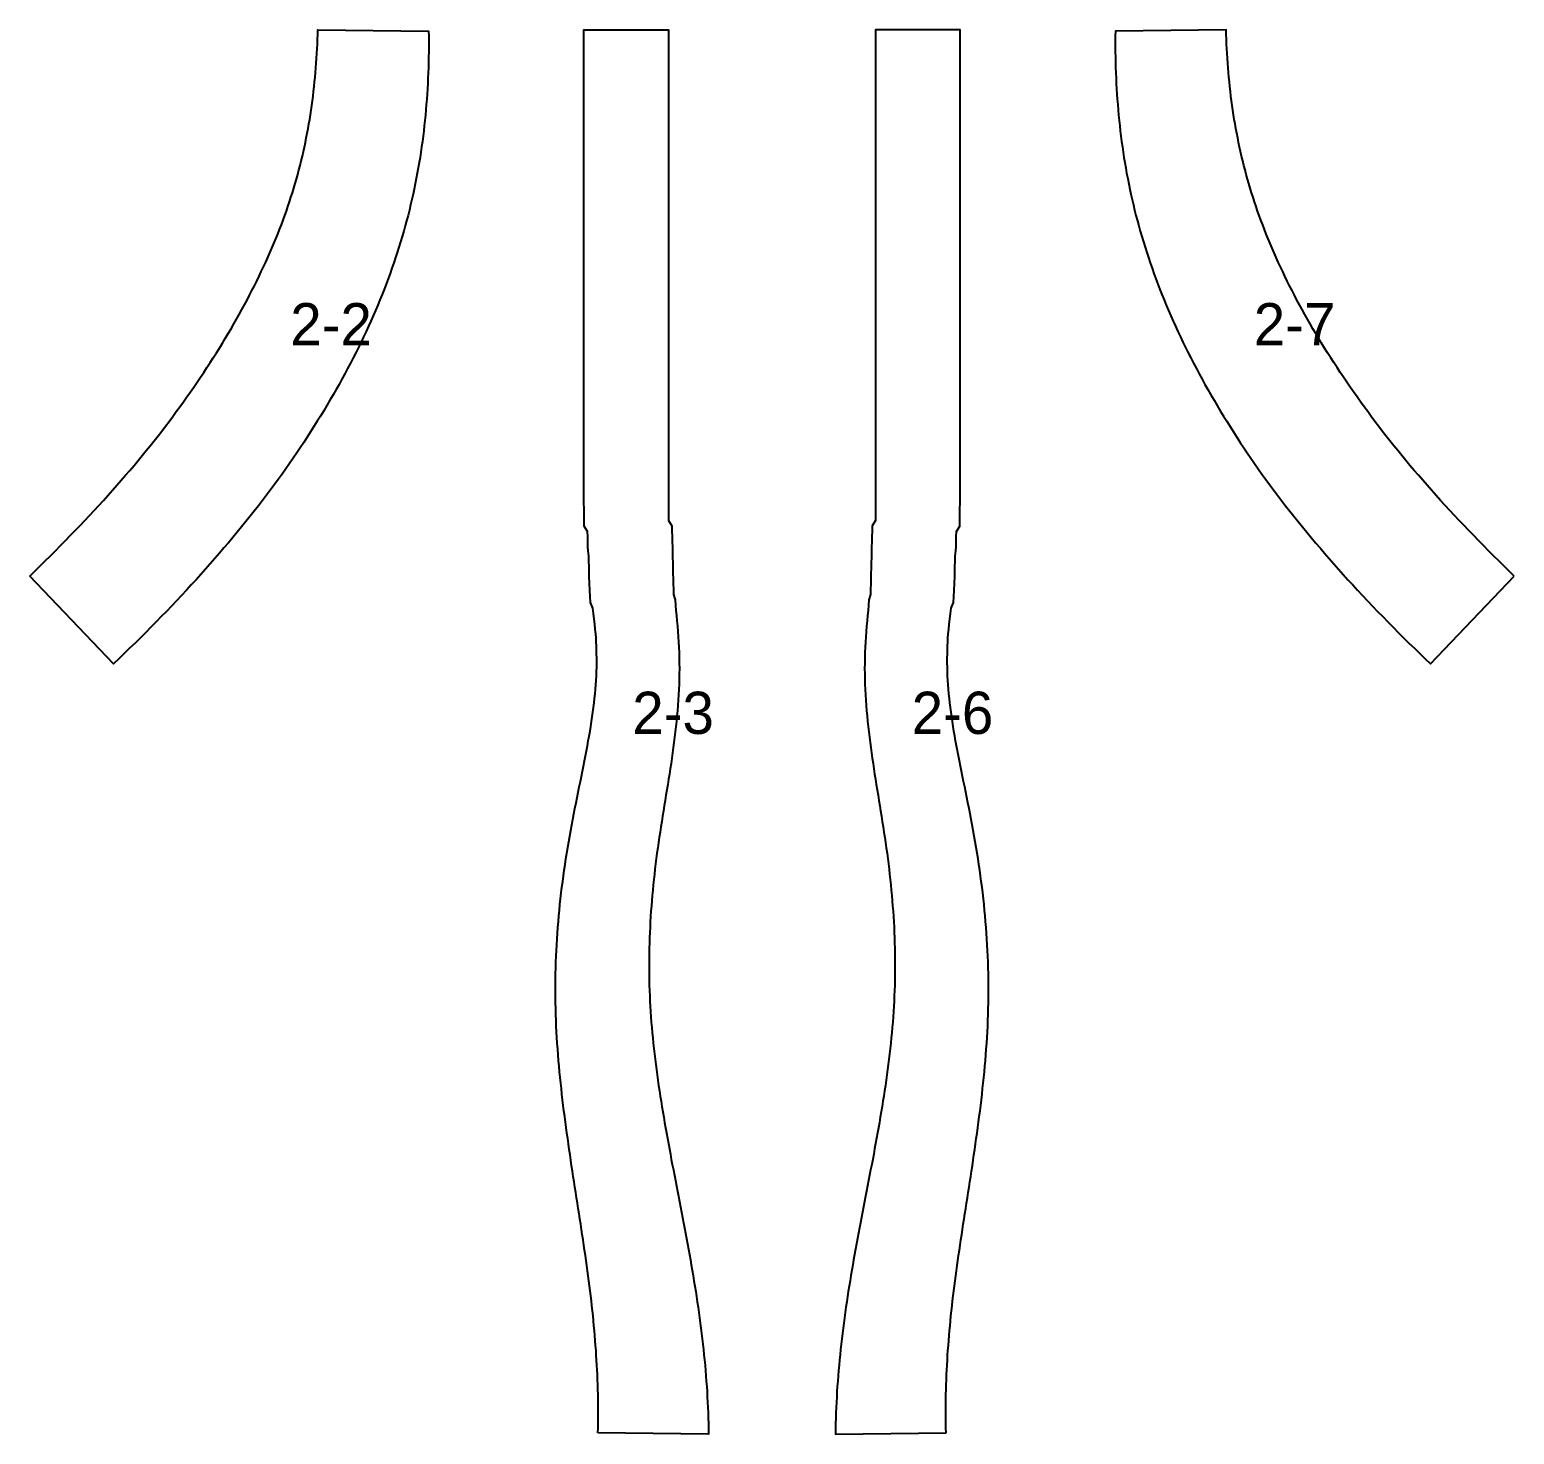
# Model space of a CAD drawing. Header units: metres. Extents: x 0 to 327, y -616 to 0.
# Drawn here: x 87 to 157.3, y -157.8 to -91.3 of the extents above; entities that cross this region are included whole.
import ezdxf

# ---------------------------------------------------------------- set-up
doc = ezdxf.new("R2010")
doc.units = ezdxf.units.M

msp = doc.modelspace()

# ---------------------------------------------------------------- linework, layer by layer
at = {"layer": 'F2_A'}
for points in [[(86.967, -117.161), (87.216, -116.919), (87.462, -116.679), (87.705, -116.438), (87.946, -116.198), (88.185, -115.958), (88.423, -115.718), (88.658, -115.479), (88.891, -115.239), (89.122, -115), (89.35, -114.762), (89.576, -114.523), (89.8, -114.285), (90.021, -114.047), (90.24, -113.809), (90.458, -113.572), (90.672, -113.335), (90.885, -113.097), (91.096, -112.86), (91.304, -112.623), (91.509, -112.387), (91.712, -112.152), (91.911, -111.917), (92.107, -111.683), (92.301, -111.451), (92.491, -111.218), (92.68, -110.986), (92.866, -110.755), (93.046, -110.523), (93.223, -110.293), (93.398, -110.062), (93.571, -109.831), (93.743, -109.6), (93.912, -109.369), (94.081, -109.138), (94.248, -108.906), (94.413, -108.673), (94.578, -108.44), (94.74, -108.207), (94.899, -107.975), (95.057, -107.744), (95.21, -107.513), (95.363, -107.282), (95.514, -107.051), (95.661, -106.821), (95.808, -106.591), (95.951, -106.361), (96.093, -106.132), (96.231, -105.903), (96.368, -105.675), (96.503, -105.447), (96.635, -105.219), (96.765, -104.992), (96.892, -104.765), (97.018, -104.538), (97.141, -104.312), (97.261, -104.086), (97.38, -103.86), (97.496, -103.635), (97.61, -103.41), (97.721, -103.186), (97.832, -102.962), (97.938, -102.738), (98.043, -102.514), (98.146, -102.292), (98.246, -102.069), (98.345, -101.847), (98.44, -101.626), (98.534, -101.405), (98.625, -101.184), (98.715, -100.964), (98.8, -100.744), (98.886, -100.525), (98.967, -100.307), (99.047, -100.089), (99.124, -99.871), (99.199, -99.654), (99.272, -99.437), (99.342, -99.22), (99.411, -99.004), (99.477, -98.788), (99.541, -98.572), (99.603, -98.356), (99.662, -98.14), (99.72, -97.924), (99.776, -97.708), (99.829, -97.491), (99.881, -97.274), (99.93, -97.058), (99.979, -96.84), (100.025, -96.622), (100.069, -96.404), (100.111, -96.186), (100.153, -95.967), (100.191, -95.747), (100.229, -95.528), (100.263, -95.308), (100.298, -95.087), (100.329, -94.866), (100.36, -94.645), (100.388, -94.424), (100.415, -94.202), (100.44, -93.979), (100.464, -93.757), (100.486, -93.534), (100.507, -93.31), (100.525, -93.086), (100.543, -92.862), (100.558, -92.638), (100.572, -92.413), (100.584, -92.187), (100.596, -91.962), (100.605, -91.736), (100.614, -91.51), (100.62, -91.283), (105.863, -91.35), (105.866, -91.579), (105.867, -91.829), (105.867, -92.079), (105.865, -92.329), (105.861, -92.579), (105.856, -92.829), (105.849, -93.079), (105.84, -93.329), (105.83, -93.579), (105.818, -93.829), (105.804, -94.079), (105.788, -94.329), (105.771, -94.579), (105.752, -94.829), (105.731, -95.079), (105.708, -95.329), (105.684, -95.579), (105.656, -95.829), (105.628, -96.079), (105.597, -96.329), (105.565, -96.579), (105.53, -96.829), (105.494, -97.079), (105.455, -97.329), (105.415, -97.579), (105.371, -97.829), (105.327, -98.079), (105.279, -98.329), (105.23, -98.579), (105.178, -98.829), (105.125, -99.079), (105.069, -99.329), (105.01, -99.579), (104.949, -99.829), (104.886, -100.079), (104.821, -100.329), (104.752, -100.579), (104.683, -100.829), (104.61, -101.079), (104.535, -101.329), (104.457, -101.579), (104.378, -101.829), (104.295, -102.079), (104.212, -102.329), (104.124, -102.579), (104.035, -102.829), (103.943, -103.079), (103.85, -103.329), (103.753, -103.579), (103.654, -103.829), (103.553, -104.079), (103.449, -104.329), (103.344, -104.579), (103.235, -104.829), (103.125, -105.079), (103.012, -105.329), (102.897, -105.579), (102.779, -105.829), (102.659, -106.079), (102.538, -106.329), (102.413, -106.579), (102.287, -106.829), (102.157, -107.079), (102.026, -107.329), (101.892, -107.579), (101.756, -107.829), (101.618, -108.079), (101.478, -108.329), (101.335, -108.579), (101.189, -108.829), (101.041, -109.079), (100.892, -109.329), (100.74, -109.579), (100.586, -109.829), (100.429, -110.079), (100.27, -110.329), (100.109, -110.579), (99.946, -110.829), (99.781, -111.079), (99.613, -111.329), (99.443, -111.579), (99.271, -111.829), (99.096, -112.079), (98.919, -112.329), (98.74, -112.579), (98.558, -112.829), (98.375, -113.079), (98.185, -113.329), (97.994, -113.579), (97.801, -113.829), (97.604, -114.079), (97.406, -114.329), (97.206, -114.579), (97.003, -114.829), (96.798, -115.079), (96.59, -115.329), (96.38, -115.579), (96.168, -115.829), (95.954, -116.079), (95.737, -116.329), (95.519, -116.579), (95.298, -116.829), (95.075, -117.079), (94.849, -117.329), (94.622, -117.579), (94.391, -117.829), (94.157, -118.079), (93.921, -118.329), (93.683, -118.579), (93.443, -118.829), (93.201, -119.079), (92.957, -119.329), (92.71, -119.579), (92.461, -119.829), (92.21, -120.079), (91.957, -120.329), (91.702, -120.579), (91.445, -120.829), (91.185, -121.079), (90.943, -121.31), (86.967, -117.161)], [(113.882, -157.737), (113.882, -157.737), (113.888, -157.51), (113.891, -157.282), (113.894, -157.054), (113.895, -156.826), (113.895, -156.598), (113.893, -156.369), (113.89, -156.14), (113.886, -155.911), (113.88, -155.681), (113.873, -155.451), (113.865, -155.22), (113.855, -154.989), (113.845, -154.758), (113.833, -154.527), (113.82, -154.295), (113.805, -154.063), (113.79, -153.831), (113.773, -153.598), (113.755, -153.365), (113.736, -153.132), (113.716, -152.899), (113.694, -152.665), (113.672, -152.431), (113.648, -152.196), (113.624, -151.961), (113.598, -151.726), (113.571, -151.489), (113.543, -151.252), (113.514, -151.015), (113.484, -150.776), (113.453, -150.537), (113.421, -150.297), (113.389, -150.056), (113.355, -149.815), (113.321, -149.572), (113.286, -149.329), (113.25, -149.085), (113.214, -148.84), (113.177, -148.595), (113.14, -148.348), (113.103, -148.102), (113.065, -147.854), (113.026, -147.605), (112.988, -147.356), (112.949, -147.106), (112.91, -146.856), (112.871, -146.605), (112.831, -146.353), (112.792, -146.1), (112.753, -145.847), (112.714, -145.593), (112.675, -145.338), (112.636, -145.082), (112.598, -144.826), (112.56, -144.57), (112.522, -144.312), (112.484, -144.054), (112.448, -143.795), (112.411, -143.535), (112.376, -143.275), (112.341, -143.014), (112.307, -142.752), (112.273, -142.49), (112.241, -142.227), (112.209, -141.963), (112.178, -141.699), (112.148, -141.433), (112.12, -141.167), (112.093, -140.901), (112.067, -140.633), (112.041, -140.365), (112.018, -140.097), (111.996, -139.827), (111.976, -139.557), (111.956, -139.286), (111.939, -139.014), (111.923, -138.741), (111.91, -138.468), (111.897, -138.194), (111.887, -137.919), (111.879, -137.644), (111.873, -137.369), (111.869, -137.093), (111.867, -136.817), (111.867, -136.541), (111.87, -136.265), (111.874, -135.99), (111.881, -135.714), (111.89, -135.439), (111.901, -135.164), (111.913, -134.89), (111.928, -134.616), (111.944, -134.342), (111.964, -134.069), (111.984, -133.796), (112.006, -133.523), (112.03, -133.251), (112.056, -132.979), (112.084, -132.708), (112.114, -132.437), (112.144, -132.166), (112.178, -131.895), (112.212, -131.625), (112.248, -131.355), (112.286, -131.085), (112.325, -130.816), (112.366, -130.546), (112.408, -130.278), (112.452, -130.009), (112.497, -129.742), (112.544, -129.475), (112.592, -129.209), (112.64, -128.945), (112.691, -128.682), (112.741, -128.421), (112.792, -128.161), (112.844, -127.903), (112.896, -127.647), (112.947, -127.393), (112.999, -127.141), (113.05, -126.892), (113.1, -126.644), (113.15, -126.399), (113.199, -126.155), (113.247, -125.914), (113.293, -125.675), (113.339, -125.437), (113.383, -125.202), (113.426, -124.968), (113.467, -124.736), (113.506, -124.507), (113.543, -124.279), (113.579, -124.053), (113.612, -123.828), (113.643, -123.606), (113.672, -123.385), (113.699, -123.167), (113.723, -122.95), (113.745, -122.735), (113.764, -122.522), (113.781, -122.31), (113.795, -122.1), (113.806, -121.89), (113.815, -121.682), (113.821, -121.475), (113.823, -121.268), (113.824, -121.061), (113.82, -120.828), (113.815, -120.622), (113.809, -120.46), (113.801, -120.284), (113.79, -120.092), (113.776, -119.887), (113.757, -119.668), (113.734, -119.436), (113.705, -119.193), (113.672, -118.939), (113.635, -118.675), (113.523, -118.403), (113.511, -118.123), (113.5, -117.837), (113.484, -117.494), (113.472, -117.18), (113.465, -116.948), (113.458, -116.707), (113.45, -116.46), (113.442, -116.211), (113.416, -115.962), (113.41, -115.756), (113.405, -115.553), (113.396, -115.306), (113.387, -115.052), (113.235, -114.79), (113.233, -114.523), (113.23, -114.25), (113.227, -113.971), (113.219, -113.688), (113.217, -113.398), (113.216, -113.104), (113.215, -112.806), (113.215, -112.503), (113.216, -112.197), (113.216, -111.976), (113.215, -111.783), (113.215, -111.533), (113.215, -111.283), (113.215, -111.033), (113.215, -110.783), (113.215, -110.533), (113.215, -110.283), (113.215, -110.033), (113.215, -109.783), (113.215, -109.533), (113.215, -109.283), (113.215, -109.033), (113.215, -108.783), (113.215, -108.533), (113.215, -108.283), (113.215, -108.033), (113.215, -107.783), (113.215, -107.533), (113.215, -107.283), (113.215, -107.033), (113.215, -106.783), (113.215, -106.533), (113.215, -106.283), (113.215, -106.033), (113.215, -105.783), (113.215, -105.533), (113.215, -105.283), (113.215, -105.033), (113.215, -104.783), (113.215, -104.533), (113.215, -104.283), (113.215, -104.033), (113.215, -103.783), (113.215, -103.533), (113.215, -103.283), (113.215, -103.033), (113.215, -102.783), (113.215, -102.533), (113.215, -102.283), (113.215, -102.033), (113.215, -101.783), (113.215, -101.533), (113.215, -101.283), (113.215, -101.033), (113.215, -100.783), (113.215, -100.533), (113.215, -100.283), (113.215, -100.033), (113.215, -99.783), (113.215, -99.533), (113.215, -99.283), (113.215, -99.033), (113.215, -98.783), (113.215, -98.533), (113.215, -98.283), (113.215, -98.033), (113.215, -97.783), (113.215, -97.533), (113.215, -97.283), (113.215, -97.033), (113.215, -96.783), (113.215, -96.533), (113.215, -96.283), (113.215, -96.033), (113.215, -95.783), (113.215, -95.533), (113.215, -95.283), (113.215, -95.033), (113.215, -94.783), (113.215, -94.533), (113.215, -94.283), (113.215, -94.033), (113.215, -93.783), (113.215, -93.533), (113.215, -93.283), (113.215, -93.033), (113.215, -92.783), (113.215, -92.533), (113.215, -92.283), (113.215, -92.033), (113.215, -91.783), (113.215, -91.533), (113.215, -91.283), (116.514, -91.283), (116.514, -91.283), (117.228, -91.283), (117.228, -91.533), (117.228, -91.783), (117.228, -92.033), (117.228, -92.283), (117.228, -92.533), (117.228, -92.783), (117.228, -93.033), (117.228, -93.283), (117.228, -93.533), (117.228, -93.783), (117.228, -94.033), (117.228, -94.283), (117.228, -94.533), (117.228, -94.783), (117.228, -95.033), (117.228, -95.283), (117.228, -95.533), (117.228, -95.783), (117.228, -96.033), (117.228, -96.283), (117.228, -96.533), (117.228, -96.783), (117.228, -97.033), (117.228, -97.283), (117.228, -97.533), (117.228, -97.783), (117.228, -98.033), (117.228, -98.283), (117.228, -98.533), (117.228, -98.783), (117.228, -99.033), (117.228, -99.283), (117.228, -99.533), (117.228, -99.783), (117.228, -100.033), (117.228, -100.283), (117.228, -100.533), (117.228, -100.783), (117.228, -101.033), (117.228, -101.283), (117.228, -101.533), (117.228, -101.783), (117.228, -102.033), (117.228, -102.283), (117.228, -102.533), (117.228, -102.783), (117.228, -103.033), (117.228, -103.283), (117.228, -103.533), (117.228, -103.783), (117.228, -104.033), (117.228, -104.283), (117.228, -104.533), (117.228, -104.783), (117.228, -105.033), (117.228, -105.283), (117.228, -105.533), (117.228, -105.783), (117.228, -106.033), (117.228, -106.283), (117.228, -106.533), (117.228, -106.783), (117.228, -107.033), (117.228, -107.283), (117.228, -107.533), (117.228, -107.783), (117.228, -108.033), (117.228, -108.283), (117.228, -108.533), (117.228, -108.783), (117.228, -109.033), (117.228, -109.283), (117.228, -109.533), (117.228, -109.783), (117.228, -110.033), (117.228, -110.283), (117.228, -110.533), (117.228, -110.783), (117.228, -111.033), (117.228, -111.283), (117.228, -111.533), (117.228, -111.783), (117.228, -112.033), (117.228, -112.283), (117.228, -112.533), (117.228, -112.783), (117.228, -113.033), (117.228, -113.283), (117.228, -113.533), (117.228, -113.783), (117.228, -114.033), (117.228, -114.283), (117.228, -114.533), (117.382, -114.783), (117.388, -115.033), (117.394, -115.283), (117.4, -115.533), (117.406, -115.783), (117.412, -116.033), (117.418, -116.283), (117.424, -116.533), (117.43, -116.783), (117.436, -117.033), (117.442, -117.283), (117.448, -117.533), (117.454, -117.783), (117.46, -118.033), (117.532, -118.283), (117.556, -118.533), (117.578, -118.783), (117.598, -119.033), (117.616, -119.283), (117.649, -119.533), (117.67, -119.783), (117.688, -120.033), (117.703, -120.283), (117.716, -120.533), (117.725, -120.783), (117.732, -121.033), (117.735, -121.283), (117.737, -121.533), (117.734, -121.783), (117.73, -122.033), (117.722, -122.283), (117.712, -122.533), (117.699, -122.783), (117.684, -123.033), (117.666, -123.283), (117.646, -123.533), (117.623, -123.783), (117.599, -124.033), (117.573, -124.283), (117.544, -124.533), (117.514, -124.783), (117.482, -125.033), (117.449, -125.283), (117.414, -125.533), (117.379, -125.783), (117.342, -126.033), (117.304, -126.283), (117.265, -126.533), (117.225, -126.783), (117.185, -127.033), (117.145, -127.283), (117.104, -127.533), (117.063, -127.783), (117.022, -128.033), (116.981, -128.283), (116.941, -128.533), (116.901, -128.783), (116.862, -129.033), (116.823, -129.283), (116.785, -129.533), (116.749, -129.783), (116.713, -130.033), (116.678, -130.283), (116.645, -130.533), (116.613, -130.783), (116.582, -131.033), (116.553, -131.283), (116.525, -131.533), (116.499, -131.783), (116.474, -132.033), (116.451, -132.283), (116.429, -132.533), (116.41, -132.783), (116.391, -133.033), (116.375, -133.283), (116.36, -133.533), (116.347, -133.783), (116.335, -134.033), (116.325, -134.283), (116.316, -134.533), (116.31, -134.783), (116.305, -135.033), (116.302, -135.283), (116.301, -135.533), (116.302, -135.783), (116.304, -136.033), (116.308, -136.283), (116.314, -136.533), (116.323, -136.783), (116.332, -137.033), (116.344, -137.283), (116.357, -137.533), (116.373, -137.783), (116.39, -138.033), (116.409, -138.283), (116.429, -138.533), (116.452, -138.783), (116.475, -139.033), (116.501, -139.283), (116.527, -139.533), (116.556, -139.783), (116.586, -140.033), (116.617, -140.283), (116.65, -140.533), (116.684, -140.783), (116.719, -141.033), (116.755, -141.283), (116.793, -141.533), (116.831, -141.783), (116.871, -142.033), (116.911, -142.283), (116.953, -142.533), (116.995, -142.783), (117.038, -143.033), (117.082, -143.283), (117.126, -143.533), (117.171, -143.783), (117.217, -144.033), (117.263, -144.283), (117.31, -144.533), (117.357, -144.783), (117.404, -145.033), (117.452, -145.283), (117.5, -145.533), (117.548, -145.783), (117.596, -146.033), (117.645, -146.283), (117.693, -146.533), (117.742, -146.783), (117.79, -147.033), (117.838, -147.283), (117.886, -147.533), (117.934, -147.783), (117.982, -148.033), (118.029, -148.283), (118.076, -148.533), (118.122, -148.783), (118.168, -149.033), (118.213, -149.283), (118.258, -149.533), (118.302, -149.783), (118.346, -150.033), (118.388, -150.283), (118.43, -150.533), (118.471, -150.783), (118.511, -151.033), (118.55, -151.283), (118.588, -151.533), (118.624, -151.783), (118.66, -152.033), (118.695, -152.283), (118.728, -152.533), (118.76, -152.783), (118.792, -153.033), (118.821, -153.283), (118.85, -153.533), (118.877, -153.783), (118.904, -154.033), (118.928, -154.283), (118.952, -154.533), (118.973, -154.783), (118.994, -155.033), (119.013, -155.283), (119.031, -155.533), (119.047, -155.783), (119.062, -156.033), (119.075, -156.283), (119.088, -156.533), (119.098, -156.783), (119.107, -157.033), (119.114, -157.283), (119.121, -157.533), (119.125, -157.783), (119.125, -157.804), (113.882, -157.737)], [(130.368, -157.737), (130.368, -157.737), (130.362, -157.51), (130.359, -157.282), (130.356, -157.054), (130.355, -156.826), (130.355, -156.598), (130.357, -156.369), (130.36, -156.14), (130.365, -155.911), (130.37, -155.681), (130.377, -155.451), (130.385, -155.22), (130.395, -154.989), (130.405, -154.758), (130.417, -154.527), (130.43, -154.295), (130.445, -154.063), (130.46, -153.831), (130.477, -153.598), (130.495, -153.365), (130.514, -153.132), (130.534, -152.899), (130.556, -152.665), (130.578, -152.431), (130.602, -152.196), (130.626, -151.961), (130.652, -151.726), (130.679, -151.489), (130.707, -151.252), (130.736, -151.015), (130.766, -150.776), (130.797, -150.537), (130.829, -150.297), (130.862, -150.056), (130.895, -149.815), (130.929, -149.572), (130.964, -149.329), (131, -149.085), (131.036, -148.84), (131.073, -148.595), (131.11, -148.348), (131.148, -148.102), (131.186, -147.854), (131.224, -147.605), (131.263, -147.356), (131.301, -147.106), (131.34, -146.856), (131.38, -146.605), (131.419, -146.353), (131.458, -146.1), (131.497, -145.847), (131.536, -145.593), (131.575, -145.338), (131.614, -145.082), (131.652, -144.826), (131.691, -144.57), (131.728, -144.312), (131.766, -144.054), (131.802, -143.795), (131.839, -143.535), (131.874, -143.275), (131.909, -143.014), (131.943, -142.752), (131.977, -142.49), (132.009, -142.227), (132.041, -141.963), (132.072, -141.699), (132.102, -141.433), (132.13, -141.167), (132.158, -140.901), (132.184, -140.633), (132.209, -140.365), (132.232, -140.097), (132.254, -139.827), (132.275, -139.557), (132.294, -139.286), (132.311, -139.014), (132.327, -138.741), (132.341, -138.468), (132.353, -138.194), (132.363, -137.919), (132.371, -137.644), (132.377, -137.369), (132.382, -137.093), (132.383, -136.817), (132.383, -136.541), (132.38, -136.265), (132.376, -135.99), (132.369, -135.714), (132.361, -135.439), (132.349, -135.164), (132.337, -134.89), (132.322, -134.616), (132.306, -134.342), (132.287, -134.069), (132.267, -133.796), (132.244, -133.523), (132.22, -133.251), (132.194, -132.979), (132.167, -132.708), (132.137, -132.437), (132.106, -132.166), (132.073, -131.895), (132.039, -131.625), (132.002, -131.355), (131.965, -131.085), (131.925, -130.816), (131.884, -130.546), (131.842, -130.278), (131.798, -130.009), (131.753, -129.742), (131.707, -129.475), (131.658, -129.209), (131.61, -128.945), (131.56, -128.682), (131.509, -128.421), (131.458, -128.161), (131.406, -127.903), (131.355, -127.647), (131.303, -127.393), (131.252, -127.141), (131.201, -126.892), (131.15, -126.644), (131.1, -126.399), (131.051, -126.155), (131.003, -125.914), (130.957, -125.675), (130.911, -125.437), (130.867, -125.202), (130.824, -124.968), (130.783, -124.736), (130.744, -124.507), (130.707, -124.279), (130.671, -124.053), (130.638, -123.828), (130.607, -123.606), (130.578, -123.385), (130.551, -123.167), (130.527, -122.95), (130.505, -122.735), (130.486, -122.522), (130.469, -122.31), (130.455, -122.1), (130.444, -121.89), (130.436, -121.682), (130.43, -121.475), (130.427, -121.268), (130.427, -121.061), (130.43, -120.828), (130.435, -120.622), (130.441, -120.46), (130.449, -120.284), (130.46, -120.092), (130.475, -119.887), (130.493, -119.668), (130.517, -119.436), (130.545, -119.193), (130.578, -118.939), (130.615, -118.675), (130.728, -118.403), (130.739, -118.123), (130.751, -117.837), (130.766, -117.494), (130.778, -117.18), (130.785, -116.948), (130.792, -116.707), (130.8, -116.46), (130.808, -116.211), (130.835, -115.962), (130.841, -115.756), (130.846, -115.553), (130.854, -115.306), (130.863, -115.052), (131.015, -114.79), (131.018, -114.523), (131.02, -114.25), (131.023, -113.971), (131.031, -113.688), (131.033, -113.398), (131.034, -113.104), (131.035, -112.806), (131.035, -112.503), (131.034, -112.197), (131.035, -111.976), (131.035, -111.783), (131.035, -111.533), (131.035, -111.283), (131.035, -111.033), (131.035, -110.783), (131.035, -110.533), (131.035, -110.283), (131.035, -110.033), (131.035, -109.783), (131.035, -109.533), (131.035, -109.283), (131.035, -109.033), (131.035, -108.783), (131.035, -108.533), (131.035, -108.283), (131.035, -108.033), (131.035, -107.783), (131.035, -107.533), (131.035, -107.283), (131.035, -107.033), (131.035, -106.783), (131.035, -106.533), (131.035, -106.283), (131.035, -106.033), (131.035, -105.783), (131.035, -105.533), (131.035, -105.283), (131.035, -105.033), (131.035, -104.783), (131.035, -104.533), (131.035, -104.283), (131.035, -104.033), (131.035, -103.783), (131.035, -103.533), (131.035, -103.283), (131.035, -103.033), (131.035, -102.783), (131.035, -102.533), (131.035, -102.283), (131.035, -102.033), (131.035, -101.783), (131.035, -101.533), (131.035, -101.283), (131.035, -101.033), (131.035, -100.783), (131.035, -100.533), (131.035, -100.283), (131.035, -100.033), (131.035, -99.783), (131.035, -99.533), (131.035, -99.283), (131.035, -99.033), (131.035, -98.783), (131.035, -98.533), (131.035, -98.283), (131.035, -98.033), (131.035, -97.783), (131.035, -97.533), (131.035, -97.283), (131.035, -97.033), (131.035, -96.783), (131.035, -96.533), (131.035, -96.283), (131.035, -96.033), (131.035, -95.783), (131.035, -95.533), (131.035, -95.283), (131.035, -95.033), (131.035, -94.783), (131.035, -94.533), (131.035, -94.283), (131.035, -94.033), (131.035, -93.783), (131.035, -93.533), (131.035, -93.283), (131.035, -93.033), (131.035, -92.783), (131.035, -92.533), (131.035, -92.283), (131.035, -92.033), (131.035, -91.783), (131.035, -91.533), (131.035, -91.283), (127.736, -91.283), (127.736, -91.283), (127.023, -91.283), (127.023, -91.533), (127.023, -91.783), (127.023, -92.033), (127.023, -92.283), (127.023, -92.533), (127.023, -92.783), (127.023, -93.033), (127.023, -93.283), (127.023, -93.533), (127.023, -93.783), (127.023, -94.033), (127.023, -94.283), (127.023, -94.533), (127.023, -94.783), (127.023, -95.033), (127.023, -95.283), (127.023, -95.533), (127.023, -95.783), (127.023, -96.033), (127.023, -96.283), (127.023, -96.533), (127.023, -96.783), (127.023, -97.033), (127.023, -97.283), (127.023, -97.533), (127.023, -97.783), (127.023, -98.033), (127.023, -98.283), (127.023, -98.533), (127.023, -98.783), (127.023, -99.033), (127.023, -99.283), (127.023, -99.533), (127.023, -99.783), (127.023, -100.033), (127.023, -100.283), (127.023, -100.533), (127.023, -100.783), (127.023, -101.033), (127.023, -101.283), (127.023, -101.533), (127.023, -101.783), (127.023, -102.033), (127.023, -102.283), (127.023, -102.533), (127.023, -102.783), (127.023, -103.033), (127.023, -103.283), (127.023, -103.533), (127.023, -103.783), (127.023, -104.033), (127.023, -104.283), (127.023, -104.533), (127.023, -104.783), (127.023, -105.033), (127.023, -105.283), (127.023, -105.533), (127.023, -105.783), (127.023, -106.033), (127.023, -106.283), (127.023, -106.533), (127.023, -106.783), (127.023, -107.033), (127.023, -107.283), (127.023, -107.533), (127.023, -107.783), (127.023, -108.033), (127.023, -108.283), (127.023, -108.533), (127.023, -108.783), (127.023, -109.033), (127.023, -109.283), (127.023, -109.533), (127.023, -109.783), (127.023, -110.033), (127.023, -110.283), (127.023, -110.533), (127.023, -110.783), (127.023, -111.033), (127.023, -111.283), (127.023, -111.533), (127.023, -111.783), (127.023, -112.033), (127.023, -112.283), (127.023, -112.533), (127.023, -112.783), (127.023, -113.033), (127.023, -113.283), (127.023, -113.533), (127.023, -113.783), (127.023, -114.033), (127.023, -114.283), (127.023, -114.533), (126.869, -114.783), (126.863, -115.033), (126.857, -115.283), (126.85, -115.533), (126.844, -115.783), (126.838, -116.033), (126.832, -116.283), (126.826, -116.533), (126.82, -116.783), (126.814, -117.033), (126.808, -117.283), (126.802, -117.533), (126.796, -117.783), (126.79, -118.033), (126.718, -118.283), (126.694, -118.533), (126.672, -118.783), (126.652, -119.033), (126.634, -119.283), (126.601, -119.533), (126.581, -119.783), (126.562, -120.033), (126.547, -120.283), (126.534, -120.533), (126.525, -120.783), (126.518, -121.033), (126.515, -121.283), (126.513, -121.533), (126.516, -121.783), (126.52, -122.033), (126.528, -122.283), (126.538, -122.533), (126.551, -122.783), (126.566, -123.033), (126.584, -123.283), (126.604, -123.533), (126.627, -123.783), (126.651, -124.033), (126.678, -124.283), (126.706, -124.533), (126.736, -124.783), (126.768, -125.033), (126.801, -125.283), (126.836, -125.533), (126.872, -125.783), (126.909, -126.033), (126.947, -126.283), (126.986, -126.533), (127.025, -126.783), (127.065, -127.033), (127.106, -127.283), (127.146, -127.533), (127.187, -127.783), (127.228, -128.033), (127.269, -128.283), (127.309, -128.533), (127.349, -128.783), (127.389, -129.033), (127.427, -129.283), (127.465, -129.533), (127.502, -129.783), (127.538, -130.033), (127.572, -130.283), (127.606, -130.533), (127.637, -130.783), (127.668, -131.033), (127.697, -131.283), (127.725, -131.533), (127.751, -131.783), (127.776, -132.033), (127.799, -132.283), (127.821, -132.533), (127.84, -132.783), (127.859, -133.033), (127.875, -133.283), (127.891, -133.533), (127.904, -133.783), (127.916, -134.033), (127.925, -134.283), (127.934, -134.533), (127.94, -134.783), (127.945, -135.033), (127.948, -135.283), (127.949, -135.533), (127.949, -135.783), (127.946, -136.033), (127.942, -136.283), (127.936, -136.533), (127.928, -136.783), (127.918, -137.033), (127.906, -137.283), (127.893, -137.533), (127.877, -137.783), (127.861, -138.033), (127.841, -138.283), (127.821, -138.533), (127.799, -138.783), (127.775, -139.033), (127.749, -139.283), (127.723, -139.533), (127.694, -139.783), (127.664, -140.033), (127.633, -140.283), (127.601, -140.533), (127.566, -140.783), (127.532, -141.033), (127.495, -141.283), (127.458, -141.533), (127.419, -141.783), (127.38, -142.033), (127.339, -142.283), (127.298, -142.533), (127.255, -142.783), (127.212, -143.033), (127.168, -143.283), (127.124, -143.533), (127.079, -143.783), (127.033, -144.033), (126.987, -144.283), (126.941, -144.533), (126.894, -144.783), (126.846, -145.033), (126.798, -145.283), (126.75, -145.533), (126.702, -145.783), (126.654, -146.033), (126.606, -146.283), (126.557, -146.533), (126.509, -146.783), (126.46, -147.033), (126.412, -147.283), (126.364, -147.533), (126.316, -147.783), (126.269, -148.033), (126.221, -148.283), (126.174, -148.533), (126.128, -148.783), (126.082, -149.033), (126.037, -149.283), (125.992, -149.533), (125.948, -149.783), (125.905, -150.033), (125.862, -150.283), (125.82, -150.533), (125.779, -150.783), (125.739, -151.033), (125.701, -151.283), (125.662, -151.533), (125.626, -151.783), (125.59, -152.033), (125.555, -152.283), (125.522, -152.533), (125.49, -152.783), (125.458, -153.033), (125.429, -153.283), (125.4, -153.533), (125.373, -153.783), (125.347, -154.033), (125.322, -154.283), (125.299, -154.533), (125.277, -154.783), (125.256, -155.033), (125.237, -155.283), (125.219, -155.533), (125.203, -155.783), (125.188, -156.033), (125.175, -156.283), (125.162, -156.533), (125.152, -156.783), (125.143, -157.033), (125.136, -157.283), (125.13, -157.533), (125.125, -157.783), (125.125, -157.804), (130.368, -157.737)], [(157.283, -117.161), (157.034, -116.919), (156.788, -116.679), (156.545, -116.438), (156.305, -116.198), (156.065, -115.958), (155.827, -115.718), (155.593, -115.479), (155.359, -115.239), (155.128, -115), (154.901, -114.762), (154.674, -114.523), (154.45, -114.285), (154.229, -114.047), (154.01, -113.809), (153.793, -113.572), (153.579, -113.335), (153.366, -113.097), (153.154, -112.86), (152.946, -112.623), (152.741, -112.387), (152.538, -112.152), (152.34, -111.917), (152.143, -111.683), (151.949, -111.451), (151.759, -111.218), (151.57, -110.986), (151.384, -110.755), (151.204, -110.523), (151.027, -110.293), (150.852, -110.062), (150.679, -109.831), (150.507, -109.6), (150.338, -109.369), (150.17, -109.138), (150.002, -108.906), (149.837, -108.673), (149.672, -108.44), (149.51, -108.207), (149.351, -107.975), (149.194, -107.744), (149.04, -107.513), (148.887, -107.282), (148.737, -107.051), (148.589, -106.821), (148.442, -106.591), (148.299, -106.361), (148.158, -106.132), (148.019, -105.903), (147.882, -105.675), (147.747, -105.447), (147.615, -105.219), (147.485, -104.992), (147.358, -104.765), (147.232, -104.538), (147.11, -104.312), (146.989, -104.086), (146.87, -103.86), (146.754, -103.635), (146.64, -103.41), (146.529, -103.186), (146.419, -102.962), (146.312, -102.738), (146.207, -102.514), (146.104, -102.292), (146.004, -102.069), (145.906, -101.847), (145.81, -101.626), (145.716, -101.405), (145.625, -101.184), (145.535, -100.964), (145.45, -100.744), (145.365, -100.525), (145.284, -100.307), (145.203, -100.089), (145.127, -99.871), (145.051, -99.654), (144.979, -99.437), (144.908, -99.22), (144.84, -99.004), (144.773, -98.788), (144.709, -98.572), (144.648, -98.356), (144.588, -98.14), (144.53, -97.924), (144.475, -97.708), (144.421, -97.491), (144.369, -97.274), (144.32, -97.058), (144.271, -96.84), (144.226, -96.622), (144.181, -96.404), (144.139, -96.186), (144.098, -95.967), (144.059, -95.747), (144.022, -95.528), (143.987, -95.308), (143.953, -95.087), (143.921, -94.866), (143.89, -94.645), (143.862, -94.424), (143.835, -94.202), (143.81, -93.979), (143.786, -93.757), (143.765, -93.534), (143.744, -93.31), (143.725, -93.086), (143.708, -92.862), (143.693, -92.638), (143.678, -92.413), (143.666, -92.187), (143.654, -91.962), (143.645, -91.736), (143.636, -91.51), (143.63, -91.283), (138.387, -91.35), (138.384, -91.579), (138.383, -91.829), (138.383, -92.079), (138.385, -92.329), (138.389, -92.579), (138.394, -92.829), (138.401, -93.079), (138.41, -93.329), (138.42, -93.579), (138.432, -93.829), (138.446, -94.079), (138.462, -94.329), (138.479, -94.579), (138.498, -94.829), (138.519, -95.079), (138.542, -95.329), (138.567, -95.579), (138.594, -95.829), (138.622, -96.079), (138.653, -96.329), (138.685, -96.579), (138.72, -96.829), (138.756, -97.079), (138.795, -97.329), (138.835, -97.579), (138.879, -97.829), (138.923, -98.079), (138.971, -98.329), (139.02, -98.579), (139.072, -98.829), (139.125, -99.079), (139.182, -99.329), (139.24, -99.579), (139.301, -99.829), (139.364, -100.079), (139.429, -100.329), (139.498, -100.579), (139.568, -100.829), (139.641, -101.079), (139.715, -101.329), (139.793, -101.579), (139.872, -101.829), (139.955, -102.079), (140.038, -102.329), (140.126, -102.579), (140.215, -102.829), (140.307, -103.079), (140.401, -103.329), (140.498, -103.579), (140.596, -103.829), (140.697, -104.079), (140.801, -104.329), (140.906, -104.579), (141.015, -104.829), (141.125, -105.079), (141.238, -105.329), (141.353, -105.579), (141.471, -105.829), (141.591, -106.079), (141.713, -106.329), (141.838, -106.579), (141.964, -106.829), (142.093, -107.079), (142.224, -107.329), (142.358, -107.579), (142.494, -107.829), (142.632, -108.079), (142.773, -108.329), (142.916, -108.579), (143.061, -108.829), (143.209, -109.079), (143.358, -109.329), (143.511, -109.579), (143.664, -109.829), (143.821, -110.079), (143.98, -110.329), (144.141, -110.579), (144.304, -110.829), (144.47, -111.079), (144.638, -111.329), (144.807, -111.579), (144.98, -111.829), (145.154, -112.079), (145.331, -112.329), (145.51, -112.579), (145.692, -112.829), (145.876, -113.079), (146.065, -113.329), (146.256, -113.579), (146.449, -113.829), (146.646, -114.079), (146.844, -114.329), (147.044, -114.579), (147.248, -114.829), (147.453, -115.079), (147.66, -115.329), (147.87, -115.579), (148.082, -115.829), (148.296, -116.079), (148.513, -116.329), (148.732, -116.579), (148.952, -116.829), (149.176, -117.079), (149.401, -117.329), (149.628, -117.579), (149.86, -117.829), (150.093, -118.079), (150.329, -118.329), (150.567, -118.579), (150.807, -118.829), (151.05, -119.079), (151.294, -119.329), (151.541, -119.579), (151.79, -119.829), (152.04, -120.079), (152.293, -120.329), (152.549, -120.579), (152.806, -120.829), (153.065, -121.079), (153.307, -121.31), (157.283, -117.161)]]:
    msp.add_lwpolyline(points, close=True, dxfattribs=at)

# ---------------------------------------------------------------- texts
for s, p in [('2-2', (99.309, -106.231)), ('2-7', (144.942, -106.231)), ('2-3', (115.508, -124.635)), ('2-6', (128.742, -124.635))]:
    msp.add_text(s, height=2, dxfattribs=at).set_placement(p)

doc.saveas('drawing.dxf')
